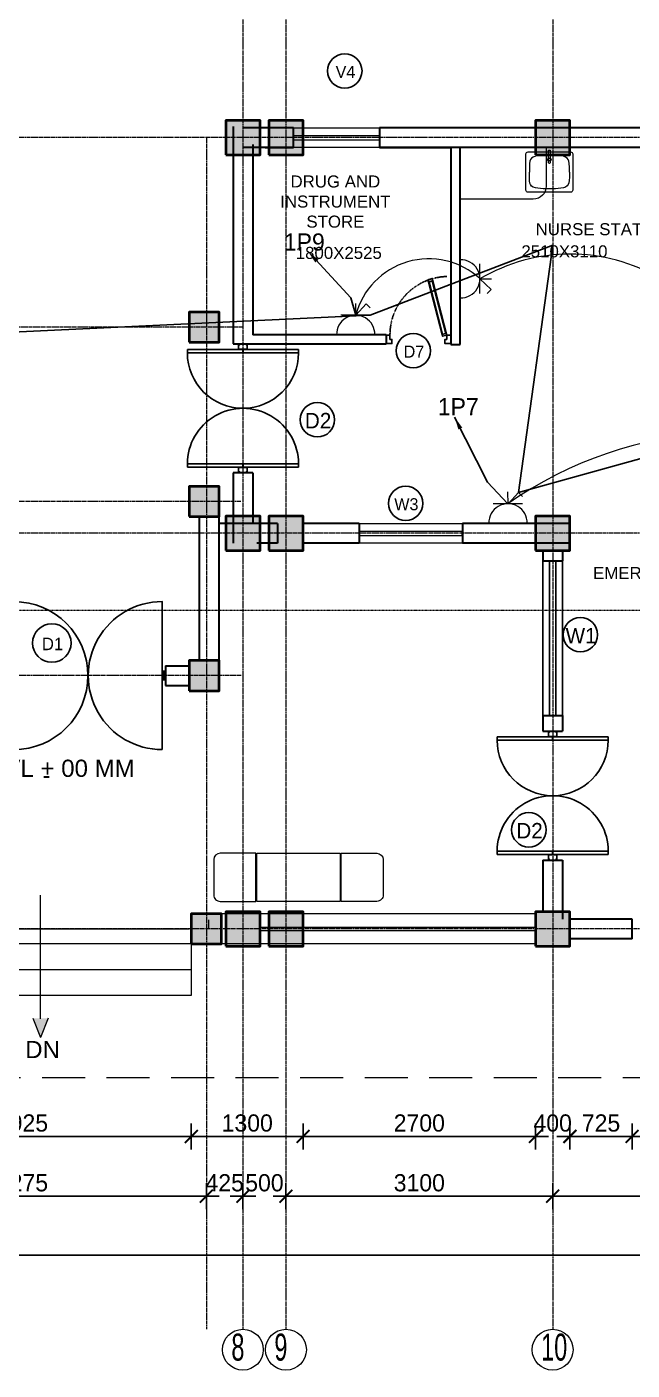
# Model space of a CAD drawing. Header units: inches. Extents: x -3071 to 2534411, y -17796 to 388172.
# Drawn here: x 1632490 to 1639524, y 290866 to 306483 of the extents above; entities that cross this region are included whole.
import ezdxf
from ezdxf.enums import TextEntityAlignment as Align

# ---------------------------------------------------------------- set-up
doc = ezdxf.new("R2010")
doc.units = ezdxf.units.IN
doc.header["$MEASUREMENT"] = 0
for name, pattern in [('ACAD_ISO08W100', [36, 24, -3, 6, -3]), ('DASHDOT2', [12.7, 6.35, -3.175, 0, -3.175]), ('DASHED', [0.75, 0.5, -0.25]), ('TRAZOS1', [0.15, 0.1, -0.05])]:
    doc.linetypes.add(name, pattern=pattern)
for name, color, linetype, lineweight in [('001-Archi- door window elevation', 92, 'Continuous', 25), ('001-Archi- Fixed Furniture', 38, 'Continuous', 0), ('001-Archi-Opening Tags', 14, 'Continuous', 25), ('001-Archi-Sanitary', 130, 'Continuous', 5), ('002-Archi- Opening', 90, 'Continuous', 25), ('A .4 col', 5, 'Continuous', 40), ('A 0.09 Furniture', 30, 'Continuous', 5), ('A 0.13 dw', 3, 'Continuous', 13), ('A 0.13 sanitary', 8, 'Continuous', 13), ('A 0.13parapet partition', 230, 'Continuous', 13), ('A 0.18 steps', 6, 'Continuous', 18), ('A 0.9 RAILING', 100, 'Continuous', 9), ('cen', 50, 'ACAD_ISO08W100', 5), ('DIM', 161, 'Continuous', 15), ('dotted line', 1, 'DASHED', 9), ('Grid Tag', 6, 'Continuous', 20), ('p1 walls stone outline', 4, 'Continuous', 30), ('Power Sockets City supply', 141, 'Continuous', 13), ('section', 6, 'DASHDOT2', 20), ('text', 7, 'Continuous', 25)]:
    doc.layers.add(name, color=color, linetype=linetype, lineweight=lineweight)
doc.layers.add('Wires', color=1, linetype='Continuous')
doc.styles.add('AERIAL', font='arial.ttf', dxfattribs={"height": 10})
doc.styles.add('Archi 100', font='GOTHIC.TTF', dxfattribs={"height": 200})
doc.styles.add('CG', font='GOTHIC.TTF', dxfattribs={"height": 40})
doc.styles.get("Standard").update_dxf_attribs({"font": 'GOTHIC.TTF'})
doc.dimstyles.new('Archi 100', dxfattribs={"dimtxt": 200, "dimasz": 150, "dimexe": 150, "dimexo": 300, "dimgap": 50, "dimtad": 1, "dimdec": 0, "dimrnd": 5, "dimzin": 0, "dimdsep": 46, "dimtxsty": 'Archi 100', "dimblk": 'ARCHTICK', "dimcen": 0.09, "dimdle": 150, "dimclrd": 256, "dimclre": 256, "dimclrt": 256, "dimadec": 0, "dimazin": 0, "dimtfac": 1, "dimtdec": 0, "dimtix": 1, "dimtofl": 0, "dimtmove": 0, "dimatfit": 3, "dimfxl": 150, "dimfxlon": 1, "dimtolj": 1, "dimtzin": 0, "dimlwd": -1, "dimlwe": -1, "dimarcsym": 0})

# ---------------------------------------------------------------- blocks, each defined once
blk = doc.blocks.new('*U657')
at = {"ltscale": 100}
for points in [[(5, 50), (5, -50), (40, -50), (40, 50)], [(1760, 50), (1760, -50), (1795, -50), (1795, 50)]]:
    blk.add_hatch(color=256, dxfattribs=at).paths.add_polyline_path(points)
for points in [[(43, 855.5), (43, -855.5, 1)], [(1757, 855.5), (1757, -855.5, -1)]]:
    blk.add_lwpolyline(points, format="xyb", close=True, dxfattribs=at)
for points in [[(5, 50), (5, -50), (40, -50), (40, 50)], [(1760, 50), (1760, -50), (1795, -50), (1795, 50)]]:
    blk.add_lwpolyline(points, close=True)
blk = doc.blocks.new('W4A')
at = {"layer": 'A 0.13 dw'}
for points in [[(165329, 201033), (165329, 200803), (164129, 200803), (164129, 201033)], [(164129, 200891), (165329, 200891), (165329, 200941), (164129, 200941)]]:
    blk.add_lwpolyline(points, close=True, dxfattribs=at)
blk = doc.blocks.new('OT DOOR')
for points in [[(-2, 1433), (-644, 1433, 0.014338), (-646, 1396), (-2, 1396)], [(-1, 1433, 0.146678), (1, 1433), (1, 1396), (-1, 1396)], [(3, 1435, 0.146678), (2, 1436), (40, 1436), (40, 1435)], [(644, 1433), (2, 1433), (2, 1396), (646, 1396, 0.014338)], [(-2, 67), (-644, 67, -0.014338), (-646, 104), (-2, 104)], [(-1, 67, -0.146678), (1, 67), (1, 104), (-1, 104)], [(644, 67), (2, 67), (2, 104), (646, 104, -0.014338)], [(3, 65, -0.146678), (2, 64), (40, 64), (40, 65)]]:
    blk.add_lwpolyline(points, format="xyb", close=True)
for points in [[(40, 1500), (40, 1488), (50, 1488), (50, 1437), (-10, 1437), (-10, 1437), (-50, 1437), (-50, 1488), (-40, 1488), (-40, 1500), (40, 1500)], [(40, 0), (40, 12), (50, 12), (50, 63), (-50, 63), (-50, 63), (-50, 63), (-50, 12), (-40, 12), (-40, 0), (40, 0)]]:
    blk.add_lwpolyline(points)
for centre, radius in [((1, 1435), 2.22), ((1, 1435), 0.933), ((1, 65), 2.22), ((1, 65), 0.933)]:
    blk.add_circle(centre, radius)
for centre, start, end in [((0, 1396), 180, 0), ((0, 104), 0, 180)]:
    blk.add_arc(centre, 646, start, end)
blk = doc.blocks.new('window tag')
blk.add_circle((0, 0), 200)
at = {"style": 'Archi 100', "flags": 1}
for tag, p in [('WIDTH', (15, 174.5)), ('HEIGHT', (-4.5, -348.5))]:
    blk.add_attdef(tag, p, '', height=200, dxfattribs=at)
at = {"style": 'Archi 100'}
blk.add_attdef('SYMBOL', text='', height=200, dxfattribs=at).set_placement((8, -10.5), align=Align.MIDDLE_CENTER)
blk = doc.blocks.new('tap bib long body plan')
at = {"linetype": 'Continuous'}
blk.add_lwpolyline([(90, -10), (0, -10), (0, 10), (90, 10)], dxfattribs=at)
blk.add_lwpolyline([(126, 8), (147, 8, -1), (147, -8), (126, -8)], format="xyb", dxfattribs=at)
for radius in [20, 15]:
    blk.add_circle((108, 0), radius, dxfattribs=at)
blk = doc.blocks.new('*U75')
at = {"linetype": 'ByBlock'}
blk.add_line((272, 417), (272, 218), dxfattribs=at)
at = {"linetype": 'Continuous', "ltscale": 20}
blk.add_lwpolyline([(-247, 490), (247, 490, -0.414214), (272, 465), (272, 45, -0.414214), (247, 20), (-247, 20, -0.414214), (-272, 45), (-272, 465, -0.414214)], format="xyb", close=True, dxfattribs=at)
for points in [[(-233, 255), (-233, 347), (-233, 450), (0, 450), (232, 450), (232, 350), (232, 255)], [(-233, 255), (-233, 163), (-233, 60), (0, 60), (232, 60), (232, 160), (232, 255)]]:
    blk.add_open_spline(points, degree=3, knots=[342.783985, 342.783985, 342.783985, 342.783985, 446.898133, 685.56797, 924.237807, 1028.351955, 1028.351955, 1028.351955, 1028.351955], dxfattribs=at)
at = {"rotation": 90}
blk.add_blockref('tap bib long body plan', (0, 0), dxfattribs=at)
blk = doc.blocks.new('dw tag')
blk.add_circle((0, 0), 224)
at = {"style": 'Archi 100', "flags": 1}
for tag, p in [('WIDTH', (15, 174.5)), ('HEIGHT', (-4.5, -348.5))]:
    blk.add_attdef(tag, p, '', height=200, dxfattribs=at)
at = {"style": 'Archi 100'}
blk.add_attdef('SYMBOL', text='', height=200, dxfattribs=at).set_placement((8, -10.5), align=Align.MIDDLE_CENTER)
blk = doc.blocks.new('ffwef')
at = {"layer": 'A 0.13 dw'}
for points in [[(1184596, 368096), (1184596, 367866), (1183596, 367866), (1183596, 368096)], [(1183596, 367953), (1184596, 367953), (1184596, 368003), (1183596, 368003)]]:
    blk.add_lwpolyline(points, close=True, dxfattribs=at)
blk = doc.blocks.new('ed 17')
for p, q in [((95, -116), (44, -130)), ((44, -130), (208, -761)), ((50, -152), (101, -138)), ((94, -140), (58, -150)), ((58, -150), (215, -759)), ((94, -140), (251, -750)), ((101, -138), (95, -116)), ((259, -748), (101, -138)), ((101, -138), (259, -748)), ((215, -759), (208, -761)), ((208, -761), (215, -788)), ((251, -750), (215, -759)), ((266, -774), (215, -788)), ((251, -750), (259, -748)), ((259, -748), (266, -774))]:
    blk.add_line(p, q)
for points in [[(44, -80), (67, -80), (67, -30), (0, -30), (0, -130), (44, -130), (208, -761), (215, -788), (266, -774), (259, -748), (101, -138), (101, -138), (95, -116), (44, -130)], [(58, -150), (215, -759), (251, -750), (94, -140)]]:
    blk.add_lwpolyline(points, close=True)
at = {"elevation": 0}
blk.add_lwpolyline([(750, -30), (750, -130), (706, -130), (706, -80), (683, -80), (683, -30)], close=True, dxfattribs=at)
at = {"linetype": 'TRAZOS1'}
blk.add_arc((28, -133), 678, 271.3504, 0.2643, dxfattribs=at)
blk = doc.blocks.new('grid')
at = {"layer": 'Grid Tag', "linetype": 'Continuous', "ltscale": 30}
blk.add_circle((51, 48), 264, dxfattribs=at)
blk.add_attdef('GRID', (-143, -93), '', height=200)
blk = doc.blocks.new('_ArchTick')
at = {"color": 0, "linetype": 'ByBlock', "const_width": 0.15}
blk.add_lwpolyline([(-0.5, -0.5), (0.5, 0.5)], dxfattribs=at)
blk = doc.blocks.new('*D1370')
at = {"transparency": 16777216}
for p, q in [((1639524, 293733), (1639524, 293433)), ((1641324, 293733), (1641324, 293433)), ((1641474, 293583), (1639374, 293583))]:
    blk.add_line(p, q, dxfattribs=at)
at = {"layer": 'Defpoints', "color": 0, "transparency": 16777216}
for p in [(1639524, 295880), (1641324, 295880), (1639524, 293583)]:
    blk.add_point(p, dxfattribs=at)
at = {"transparency": 16777216, "xscale": 150, "yscale": 150, "zscale": 150, "rotation": 180}
blk.add_blockref('_ArchTick', (1639524, 293583), dxfattribs=at)
at = {"transparency": 16777216, "xscale": 150, "yscale": 150, "zscale": 150}
blk.add_blockref('_ArchTick', (1641324, 293583), dxfattribs=at)
at = {"transparency": 16777216, "insert": (1640424, 293738), "char_height": 200, "attachment_point": 5, "style": 'Archi 100'}
blk.add_mtext('\\A1;1800', dxfattribs=at)
blk = doc.blocks.new('*D1371')
at = {"transparency": 16777216}
for p, q in [((1638801, 293733), (1638801, 293433)), ((1639524, 293733), (1639524, 293433)), ((1639674, 293583), (1638651, 293583))]:
    blk.add_line(p, q, dxfattribs=at)
at = {"layer": 'Defpoints', "color": 0, "transparency": 16777216}
for p in [(1638801, 295795), (1639524, 295880), (1638801, 293583)]:
    blk.add_point(p, dxfattribs=at)
at = {"transparency": 16777216, "xscale": 150, "yscale": 150, "zscale": 150, "rotation": 180}
blk.add_blockref('_ArchTick', (1638801, 293583), dxfattribs=at)
at = {"transparency": 16777216, "xscale": 150, "yscale": 150, "zscale": 150}
blk.add_blockref('_ArchTick', (1639524, 293583), dxfattribs=at)
at = {"transparency": 16777216, "insert": (1639163, 293738), "char_height": 200, "attachment_point": 5, "style": 'Archi 100'}
blk.add_mtext('\\A1;725', dxfattribs=at)
blk = doc.blocks.new('*D1372')
at = {"transparency": 16777216}
for p, q in [((1638401, 293733), (1638401, 293433)), ((1638801, 293733), (1638801, 293433)), ((1638401, 293583), (1638251, 293583)), ((1638801, 293583), (1638951, 293583))]:
    blk.add_line(p, q, dxfattribs=at)
at = {"layer": 'Defpoints', "color": 0, "transparency": 16777216}
for p in [(1638401, 295795), (1638801, 295795), (1638401, 293583)]:
    blk.add_point(p, dxfattribs=at)
at = {"transparency": 16777216, "xscale": 150, "yscale": 150, "zscale": 150}
blk.add_blockref('_ArchTick', (1638401, 293583), dxfattribs=at)
at = {"transparency": 16777216, "xscale": 150, "yscale": 150, "zscale": 150, "rotation": 180}
blk.add_blockref('_ArchTick', (1638801, 293583), dxfattribs=at)
at = {"transparency": 16777216, "insert": (1638601, 293738), "char_height": 200, "attachment_point": 5, "style": 'Archi 100'}
blk.add_mtext('\\A1;400', dxfattribs=at)
blk = doc.blocks.new('*D1373')
at = {"transparency": 16777216}
for p, q in [((1635701, 293733), (1635701, 293433)), ((1638401, 293733), (1638401, 293433)), ((1638551, 293583), (1635551, 293583))]:
    blk.add_line(p, q, dxfattribs=at)
at = {"layer": 'Defpoints', "color": 0, "transparency": 16777216}
for p in [(1635701, 295795), (1638401, 295795), (1635701, 293583)]:
    blk.add_point(p, dxfattribs=at)
at = {"transparency": 16777216, "xscale": 150, "yscale": 150, "zscale": 150, "rotation": 180}
blk.add_blockref('_ArchTick', (1635701, 293583), dxfattribs=at)
at = {"transparency": 16777216, "xscale": 150, "yscale": 150, "zscale": 150}
blk.add_blockref('_ArchTick', (1638401, 293583), dxfattribs=at)
at = {"transparency": 16777216, "insert": (1637051, 293738), "char_height": 200, "attachment_point": 5, "style": 'Archi 100'}
blk.add_mtext('\\A1;2700', dxfattribs=at)
blk = doc.blocks.new('*D1374')
at = {"transparency": 16777216}
for p, q in [((1634401, 293733), (1634401, 293433)), ((1635701, 293733), (1635701, 293433)), ((1635851, 293583), (1634251, 293583))]:
    blk.add_line(p, q, dxfattribs=at)
at = {"layer": 'Defpoints', "color": 0, "transparency": 16777216}
for p in [(1634401, 295820), (1635701, 295795), (1634401, 293583)]:
    blk.add_point(p, dxfattribs=at)
at = {"transparency": 16777216, "xscale": 150, "yscale": 150, "zscale": 150, "rotation": 180}
blk.add_blockref('_ArchTick', (1634401, 293583), dxfattribs=at)
at = {"transparency": 16777216, "xscale": 150, "yscale": 150, "zscale": 150}
blk.add_blockref('_ArchTick', (1635701, 293583), dxfattribs=at)
at = {"transparency": 16777216, "insert": (1635051, 293738), "char_height": 200, "attachment_point": 5, "style": 'Archi 100'}
blk.add_mtext('\\A1;1300', dxfattribs=at)
blk = doc.blocks.new('*D1375')
at = {"transparency": 16777216}
for p, q in [((1630476, 293733), (1630476, 293433)), ((1634401, 293733), (1634401, 293433)), ((1634551, 293583), (1630326, 293583))]:
    blk.add_line(p, q, dxfattribs=at)
at = {"layer": 'Defpoints', "color": 0, "transparency": 16777216}
for p in [(1630476, 295820), (1634401, 295820), (1630476, 293583)]:
    blk.add_point(p, dxfattribs=at)
at = {"transparency": 16777216, "xscale": 150, "yscale": 150, "zscale": 150, "rotation": 180}
blk.add_blockref('_ArchTick', (1630476, 293583), dxfattribs=at)
at = {"transparency": 16777216, "xscale": 150, "yscale": 150, "zscale": 150}
blk.add_blockref('_ArchTick', (1634401, 293583), dxfattribs=at)
at = {"transparency": 16777216, "insert": (1632439, 293738), "char_height": 200, "attachment_point": 5, "style": 'Archi 100'}
blk.add_mtext('\\A1;3925', dxfattribs=at)
blk = doc.blocks.new('*D1389')
at = {"transparency": 16777216}
for p, q in [((1638601, 293038), (1638601, 292738)), ((1642201, 293038), (1642201, 292738)), ((1642351, 292888), (1638451, 292888))]:
    blk.add_line(p, q, dxfattribs=at)
at = {"layer": 'Defpoints', "color": 0, "transparency": 16777216}
for p in [(1638601, 296015), (1642201, 295995), (1638601, 292888)]:
    blk.add_point(p, dxfattribs=at)
at = {"transparency": 16777216, "xscale": 150, "yscale": 150, "zscale": 150, "rotation": 180}
blk.add_blockref('_ArchTick', (1638601, 292888), dxfattribs=at)
at = {"transparency": 16777216, "xscale": 150, "yscale": 150, "zscale": 150}
blk.add_blockref('_ArchTick', (1642201, 292888), dxfattribs=at)
at = {"transparency": 16777216, "insert": (1640401, 293043), "char_height": 200, "attachment_point": 5, "style": 'Archi 100'}
blk.add_mtext('\\A1;3600', dxfattribs=at)
blk = doc.blocks.new('*D1390')
at = {"transparency": 16777216}
for p, q in [((1635501, 293038), (1635501, 292738)), ((1638601, 293038), (1638601, 292738)), ((1638751, 292888), (1635351, 292888))]:
    blk.add_line(p, q, dxfattribs=at)
at = {"layer": 'Defpoints', "color": 0, "transparency": 16777216}
for p in [(1635501, 295975), (1638601, 296015), (1635501, 292888)]:
    blk.add_point(p, dxfattribs=at)
at = {"transparency": 16777216, "xscale": 150, "yscale": 150, "zscale": 150, "rotation": 180}
blk.add_blockref('_ArchTick', (1635501, 292888), dxfattribs=at)
at = {"transparency": 16777216, "xscale": 150, "yscale": 150, "zscale": 150}
blk.add_blockref('_ArchTick', (1638601, 292888), dxfattribs=at)
at = {"transparency": 16777216, "insert": (1637051, 293043), "char_height": 200, "attachment_point": 5, "style": 'Archi 100'}
blk.add_mtext('\\A1;3100', dxfattribs=at)
blk = doc.blocks.new('*D1391')
at = {"transparency": 16777216}
for p, q in [((1635001, 293038), (1635001, 292738)), ((1635501, 293038), (1635501, 292738)), ((1635001, 292888), (1634851, 292888)), ((1635501, 292888), (1635651, 292888))]:
    blk.add_line(p, q, dxfattribs=at)
at = {"layer": 'Defpoints', "color": 0, "transparency": 16777216}
for p in [(1635001, 295995), (1635501, 295975), (1635001, 292888)]:
    blk.add_point(p, dxfattribs=at)
at = {"transparency": 16777216, "xscale": 150, "yscale": 150, "zscale": 150}
blk.add_blockref('_ArchTick', (1635001, 292888), dxfattribs=at)
at = {"transparency": 16777216, "xscale": 150, "yscale": 150, "zscale": 150, "rotation": 180}
blk.add_blockref('_ArchTick', (1635501, 292888), dxfattribs=at)
at = {"transparency": 16777216, "insert": (1635251, 293043), "char_height": 200, "attachment_point": 5, "style": 'Archi 100'}
blk.add_mtext('\\A1;500', dxfattribs=at)
blk = doc.blocks.new('*D1392')
at = {"transparency": 16777216}
for p, q in [((1634576, 293038), (1634576, 292738)), ((1635001, 293038), (1635001, 292738)), ((1634576, 292888), (1634426, 292888)), ((1635001, 292888), (1635151, 292888))]:
    blk.add_line(p, q, dxfattribs=at)
at = {"layer": 'Defpoints', "color": 0, "transparency": 16777216}
for p in [(1634576, 295995), (1635001, 295995), (1634576, 292888)]:
    blk.add_point(p, dxfattribs=at)
at = {"transparency": 16777216, "xscale": 150, "yscale": 150, "zscale": 150}
blk.add_blockref('_ArchTick', (1634576, 292888), dxfattribs=at)
at = {"transparency": 16777216, "xscale": 150, "yscale": 150, "zscale": 150, "rotation": 180}
blk.add_blockref('_ArchTick', (1635001, 292888), dxfattribs=at)
at = {"transparency": 16777216, "insert": (1634789, 293043), "char_height": 200, "attachment_point": 5, "style": 'Archi 100'}
blk.add_mtext('\\A1;425', dxfattribs=at)
blk = doc.blocks.new('*D1393')
at = {"transparency": 16777216}
for p, q in [((1630301, 293038), (1630301, 292738)), ((1634576, 293038), (1634576, 292738)), ((1634726, 292888), (1630151, 292888))]:
    blk.add_line(p, q, dxfattribs=at)
at = {"layer": 'Defpoints', "color": 0, "transparency": 16777216}
for p in [(1630301, 295995), (1634576, 295995), (1630301, 292888)]:
    blk.add_point(p, dxfattribs=at)
at = {"transparency": 16777216, "xscale": 150, "yscale": 150, "zscale": 150, "rotation": 180}
blk.add_blockref('_ArchTick', (1630301, 292888), dxfattribs=at)
at = {"transparency": 16777216, "xscale": 150, "yscale": 150, "zscale": 150}
blk.add_blockref('_ArchTick', (1634576, 292888), dxfattribs=at)
at = {"transparency": 16777216, "insert": (1632439, 293043), "char_height": 200, "attachment_point": 5, "style": 'Archi 100'}
blk.add_mtext('\\A1;4275', dxfattribs=at)
blk = doc.blocks.new('*D1285')
at = {"transparency": 16777216}
for p, q in [((1610536, 292351), (1610536, 292051)), ((1649601, 292351), (1649601, 292051)), ((1610386, 292201), (1649751, 292201))]:
    blk.add_line(p, q, dxfattribs=at)
at = {"layer": 'Defpoints', "color": 0, "transparency": 16777216}
for p in [(1610536, 298740), (1649601, 295795), (1649601, 292201)]:
    blk.add_point(p, dxfattribs=at)
at = {"transparency": 16777216, "xscale": 150, "yscale": 150, "zscale": 150, "rotation": 180}
blk.add_blockref('_ArchTick', (1610536, 292201), dxfattribs=at)
at = {"transparency": 16777216, "xscale": 150, "yscale": 150, "zscale": 150}
blk.add_blockref('_ArchTick', (1649601, 292201), dxfattribs=at)
at = {"transparency": 16777216, "insert": (1630069, 292356), "char_height": 200, "attachment_point": 5, "style": 'Archi 100'}
blk.add_mtext('\\A1;39065', dxfattribs=at)
blk = doc.blocks.new('15A N soc')
at = {"layer": 'Power Sockets City supply', "color": 244, "lineweight": 13, "true_color": 0x991b1e}
for p, q in [((52222.5612, 99516.2064), (52222.5611, 99516.2603)), ((52222.5612, 99516.2064), (52222.6099, 99516.2585)), ((52222.6099, 99516.2585), (52222.6282, 99516.2401)), ((52222.6282, 99516.2064), (52222.4926, 99516.2064)), ((52222.4338, 99516.1156), (52222.6863, 99516.1156))]:
    blk.add_line(p, q, dxfattribs=at)
blk.add_arc((52222.5612, 99516.1182), 0.0881, 358.32, 181.68, dxfattribs=at)

msp = doc.modelspace()

# ---------------------------------------------------------------- hatches: boundary and pattern name
at = {"layer": 'A .4 col', "linetype": 'Continuous'}
h = msp.add_hatch(color=256, dxfattribs=at)
h.dxf.hatch_style = 1
h.paths.add_polyline_path([(1634801.17, 304995.24), (1635201.17, 304995.24), (1635201.17, 305395.24), (1634801.17, 305395.24)])
h = msp.add_hatch(color=256, dxfattribs=at)
h.dxf.hatch_style = 1
h.paths.add_polyline_path([(1635301.17, 304995.24), (1635701.17, 304995.24), (1635701.17, 305395.24), (1635301.17, 305395.24)])
h = msp.add_hatch(color=256, dxfattribs=at)
h.dxf.hatch_style = 1
h.paths.add_polyline_path([(1638401.17, 304995.24), (1638801.17, 304995.24), (1638801.17, 305395.24), (1638401.17, 305395.24)])
h = msp.add_hatch(color=256, dxfattribs=at)
h.dxf.hatch_style = 1
h.paths.add_polyline_path([(1634376.32, 302815.24), (1634726.32, 302815.24), (1634726.32, 303165.24), (1634376.32, 303165.24)])
h = msp.add_hatch(color=256, dxfattribs=at)
h.dxf.hatch_style = 1
h.paths.add_polyline_path([(1634376.32, 300790.24), (1634726.32, 300790.24), (1634726.32, 301140.24), (1634376.32, 301140.24)])
h = msp.add_hatch(color=256, dxfattribs=at)
h.dxf.hatch_style = 1
h.paths.add_polyline_path([(1634801.17, 300395.25), (1635201.17, 300395.25), (1635201.17, 300795.25), (1634801.17, 300795.25)])
h = msp.add_hatch(color=256, dxfattribs=at)
h.dxf.hatch_style = 1
h.paths.add_polyline_path([(1635301.17, 300395.25), (1635701.17, 300395.25), (1635701.17, 300795.25), (1635301.17, 300795.25)])
h = msp.add_hatch(color=256, dxfattribs=at)
h.dxf.hatch_style = 1
h.paths.add_polyline_path([(1638401.17, 300395.25), (1638801.17, 300395.25), (1638801.17, 300795.25), (1638401.17, 300795.25)])
h = msp.add_hatch(color=256, dxfattribs=at)
h.dxf.hatch_style = 1
h.paths.add_polyline_path([(1634376.32, 298765.25), (1634726.32, 298765.25), (1634726.32, 299115.25), (1634376.32, 299115.25)])
h = msp.add_hatch(color=256, dxfattribs=at)
h.dxf.hatch_style = 1
h.paths.add_polyline_path([(1634401.17, 295820.25), (1634751.17, 295820.25), (1634751.17, 296170.25), (1634401.17, 296170.25)])
h = msp.add_hatch(color=256, dxfattribs=at)
h.dxf.hatch_style = 1
h.paths.add_polyline_path([(1634801.17, 295795.25), (1635201.17, 295795.25), (1635201.17, 296195.25), (1634801.17, 296195.25)])
h = msp.add_hatch(color=256, dxfattribs=at)
h.dxf.hatch_style = 1
h.paths.add_polyline_path([(1635301.17, 295795.25), (1635701.17, 295795.25), (1635701.17, 296195.25), (1635301.17, 296195.25)])
h = msp.add_hatch(color=256, dxfattribs=at)
h.dxf.hatch_style = 1
h.paths.add_polyline_path([(1638401.17, 295795.25), (1638801.17, 295795.25), (1638801.17, 296195.25), (1638401.17, 296195.25)])
at = {"layer": 'DIM', "ltscale": 20}
msp.add_hatch(color=256, dxfattribs=at).paths.add_polyline_path([(1632738.01, 294957.78), (1632648.86, 294957.78), (1632559.71, 294957.78), (1632648.86, 294734.97)])

# ---------------------------------------------------------------- linework, layer by layer
at = {"layer": '001-Archi- Fixed Furniture', "elevation": 0}
msp.add_lwpolyline([(1638526.17, 305080.24), (1638526.17, 304630.24, -0.41421356), (1638376.17, 304480.24), (1637526.17, 304480.24), (1637526.17, 305080.24), (1638526.17, 305080.24)], format="xyb", dxfattribs=at)
at = {"layer": '002-Archi- Opening'}
msp.add_lwpolyline([(1638716.17, 300275.9), (1638486.17, 300275.9), (1638486.17, 298475.9), (1638716.17, 298475.9)], close=True, dxfattribs=at)
msp.add_lwpolyline([(1638638.67, 298475.9), (1638638.67, 300275.9), (1638563.67, 300275.9), (1638563.67, 298475.9), (1638638.67, 298475.9)], dxfattribs=at)
at = {"layer": 'A .4 col', "linetype": 'Continuous'}
for points in [[(1634801.17, 304995.24), (1635201.17, 304995.24), (1635201.17, 305395.24), (1634801.17, 305395.24)], [(1635301.17, 304995.24), (1635701.17, 304995.24), (1635701.17, 305395.24), (1635301.17, 305395.24)], [(1638401.17, 304995.24), (1638801.17, 304995.24), (1638801.17, 305395.24), (1638401.17, 305395.24)], [(1634376.32, 302815.24), (1634726.32, 302815.24), (1634726.32, 303165.24), (1634376.32, 303165.24)], [(1634376.32, 300790.24), (1634726.32, 300790.24), (1634726.32, 301140.24), (1634376.32, 301140.24)], [(1634801.17, 300395.25), (1635201.17, 300395.25), (1635201.17, 300795.25), (1634801.17, 300795.25)], [(1635301.17, 300395.25), (1635701.17, 300395.25), (1635701.17, 300795.25), (1635301.17, 300795.25)], [(1638401.17, 300395.25), (1638801.17, 300395.25), (1638801.17, 300795.25), (1638401.17, 300795.25)], [(1634376.32, 298765.25), (1634726.32, 298765.25), (1634726.32, 299115.25), (1634376.32, 299115.25)], [(1634401.17, 295820.25), (1634751.17, 295820.25), (1634751.17, 296170.25), (1634401.17, 296170.25)], [(1634801.17, 295795.25), (1635201.17, 295795.25), (1635201.17, 296195.25), (1634801.17, 296195.25)], [(1635301.17, 295795.25), (1635701.17, 295795.25), (1635701.17, 296195.25), (1635301.17, 296195.25)], [(1638401.17, 295795.25), (1638801.17, 295795.25), (1638801.17, 296195.25), (1638401.17, 296195.25)]]:
    msp.add_lwpolyline(points, close=True, dxfattribs=at)
at = {"layer": 'A 0.09 Furniture', "linetype": 'Continuous'}
for points in [[(1635151.49, 296875.82), (1634736.9, 296875.82, 0.41396772), (1634661.9, 296800.88), (1634661.56, 296390.88, 0.41445945), (1634736.56, 296315.82), (1635151.49, 296315.82)], [(1636141.49, 296875.82), (1636556.09, 296875.82, -0.41396772), (1636631.09, 296800.88), (1636631.43, 296390.88, -0.41445945), (1636556.43, 296315.82), (1636141.49, 296315.82)]]:
    msp.add_lwpolyline(points, format="xyb", close=True, dxfattribs=at)
msp.add_lwpolyline([(1636131.49, 296315.82), (1635161.49, 296315.82), (1635161.49, 296875.82), (1636131.49, 296875.82)], close=True, dxfattribs=at)
at = {"layer": 'A 0.13 sanitary'}
msp.add_line((1638716.17, 298510.24), (1638716.17, 298475.9), dxfattribs=at)
at = {"layer": 'A 0.13parapet partition'}
for p, q in [((1634601.17, 296100), (1634601.17, 295995.25)), ((1634751.17, 296170.25), (1634751.17, 295820.25)), ((1638401.17, 296170.24), (1634751.17, 296170.24)), ((1638401.17, 295820.24), (1634751.17, 295820.24))]:
    msp.add_line(p, q, dxfattribs=at)
at = {"layer": 'A 0.18 steps', "linetype": 'Continuous'}
msp.add_line((1630196.17, 295995.25), (1634376.17, 295995.25), dxfattribs=at)
at = {"layer": 'A 0.18 steps'}
for p, q in [((1634401.17, 295820.25), (1630451.32, 295820.25)), ((1634401.17, 295820.25), (1634401.17, 295220.25)), ((1634401.17, 295520.25), (1630451.32, 295520.25)), ((1634401.17, 295220.25), (1630451.32, 295220.25))]:
    msp.add_line(p, q, dxfattribs=at)
at = {"layer": 'A 0.9 RAILING', "ltscale": 20}
for p, q in [((1635201.17, 296015.24), (1638401.17, 296015.25)), ((1635201.17, 295975.24), (1638401.17, 295975.25))]:
    msp.add_line(p, q, dxfattribs=at)
at = {"layer": 'cen', "ltscale": 2}
for p, q in [((1635001.17, 316425.62), (1635001.17, 291340.6)), ((1635501.17, 316425.62), (1635501.17, 291340.6)), ((1638601.17, 316425.62), (1638601.17, 291340.6)), ((1653916.17, 305195.24), (1606236.17, 305195.24)), ((1634576.17, 305195.24), (1634576.17, 291340.6)), ((1635004.09, 302990.24), (1609786.53, 302990.24)), ((1634976.32, 300965.25), (1609786.53, 300965.25)), ((1653916.17, 300595.25), (1606236.17, 300595.25)), ((1634981.32, 298940.25), (1609786.53, 298940.25)), ((1653916.17, 295995.25), (1606236.17, 295995.25))]:
    msp.add_line(p, q, dxfattribs=at)
at = {"layer": 'Defpoints', "color": 2}
for p, q in [((1635201.17, 296195.25), (1635201.17, 295795.25)), ((1635301.17, 296195.25), (1635301.17, 295795.25)), ((1635701.17, 296195.25), (1635701.17, 295795.25))]:
    msp.add_line(p, q, dxfattribs=at)
at = {"layer": 'Defpoints'}
msp.add_lwpolyline([(1629957.24, 310190.59), (1636340.05, 309732.66), (1638343.52, 309820.92), (1638880.79, 311373.84), (1639164.05, 309864.34), (1641722.32, 309732.66), (1643813.67, 308397.6), (1645801.17, 307895.24), (1647560.56, 307610.24), (1648353.77, 300939.19), (1646207.79, 301703.02), (1644234.94, 300716.77), (1643929.64, 304850.68), (1640757.59, 301778.01), (1638204.87, 301070.87), (1638601.17, 303943.04), (1636481.01, 303130.32), (1624661.33, 302570.23)], dxfattribs=at)
at = {"layer": 'DIM', "ltscale": 20}
for p, q in [((1632648.86, 294950.97), (1632648.86, 296388.62)), ((1632559.71, 294957.78), (1632648.86, 294734.97)), ((1632738.01, 294957.78), (1632648.86, 294734.97))]:
    msp.add_line(p, q, dxfattribs=at)
at = {"layer": 'dotted line', "ltscale": 1000}
msp.add_line((1650416.17, 294265.2), (1628626.17, 294265.2), dxfattribs=at)
at = {"layer": 'p1 walls stone outline'}
for p, q in [((1634886.17, 305322.7), (1634886.17, 302797.86)), ((1635587.8, 305310.24), (1635001.17, 305310.24)), ((1635587.8, 305310.24), (1635261.17, 305310.24, 0)), ((1635587.8, 305075.31), (1635587.8, 305310.24)), ((1637638.67, 305310.24), (1636587.68, 305310.24)), ((1640818.34, 305310.24), (1636587.68, 305310.24, 0)), ((1636587.68, 305310.24), (1636587.68, 305075.31)), ((1640818.34, 305310.24), (1637638.67, 305310.24)), ((1635587.8, 305080.24), (1635001.17, 305080.24)), ((1635116.17, 305113.44), (1635116.17, 302901.37, 0)), ((1635261.17, 305080.24, 0), (1635587.8, 305080.24, 0)), ((1637638.67, 305080.24), (1636587.68, 305080.24)), ((1636587.68, 305080.24, 0), (1637416.17, 305080.24, 0)), ((1637416.17, 305080.24, 0), (1637416.17, 302791.37, 0)), ((1637526.17, 302791.37, 0), (1637526.17, 305080.24, 0)), ((1640818.34, 305080.24), (1637638.67, 305080.24)), ((1636666.17, 302901.37, 0), (1635116.17, 302901.37, 0)), ((1636666.17, 302901.37, 0), (1636666.17, 302797.86, 0)), ((1634886.17, 302797.86), (1636666.17, 302797.86, 0)), ((1637416.17, 302791.37, 0), (1637526.17, 302791.37, 0)), ((1634886.17, 301297.86), (1634886.17, 300480.24)), ((1635116.17, 301297.86), (1634886.17, 301297.86)), ((1635116.17, 301297.86), (1635116.17, 300710.24)), ((1634496.32, 299115.25), (1634496.32, 300790.24)), ((1634726.32, 299115.25), (1634726.32, 300790.24)), ((1635401.17, 300710.24), (1634721.17, 300710.24)), ((1635401.17, 300710.24), (1635401.17, 300480.24)), ((1635701.17, 300710.25), (1635701.17, 300480.25)), ((1636351.17, 300710.24), (1635701.17, 300710.24)), ((1636351.17, 300710.24), (1636351.17, 300480.24)), ((1638801.17, 300710.24), (1637551.17, 300710.24)), ((1637551.17, 300710.24), (1637551.17, 300480.24)), ((1635401.17, 300480.25), (1635163.67, 300480.25)), ((1636351.17, 300480.25), (1635701.17, 300480.25)), ((1638801.17, 300480.25), (1637551.17, 300480.25)), ((1638486.17, 300395.25), (1638486.17, 300275.9)), ((1638716.17, 300395.25), (1638716.17, 300275.9)), ((1638486.17, 300275.9), (1638716.17, 300275.9)), ((1634101.3, 299055.27), (1634376.32, 299055.27)), ((1634101.3, 299055.27), (1634101.3, 298825.27)), ((1634101.3, 298825.27), (1634376.32, 298825.27)), ((1638486.17, 298475.9), (1638716.17, 298475.9)), ((1638486.17, 298475.9), (1638486.17, 298294.68)), ((1638716.17, 298475.9), (1638716.17, 298294.68)), ((1638486.17, 298294.68), (1638716.17, 298294.68)), ((1638486.17, 296794.68), (1638486.17, 296195.25)), ((1638486.17, 296794.68), (1638716.17, 296794.68)), ((1638716.17, 296794.68), (1638716.17, 296110.24)), ((1639524.44, 296110.24), (1638801.17, 296110.24)), ((1639524.44, 295880.24), (1639524.44, 296110.24)), ((1639524.44, 295880.25), (1638801.17, 295880.25))]:
    msp.add_line(p, q, dxfattribs=at)
at = {"layer": 'section'}
msp.add_line((1653854.71, 299695.92), (1605366.89, 299695.92), dxfattribs=at)
at = {"layer": 'Wires', "color": 2, "lineweight": 9}
for centre, radius, start, end in [((1637161.3, 302909.07, 0), 877.65, 47.421846, 165.398304), ((1638804.41, 301781.79, 0), 2058.92, 59.408321, 120.639231), ((1640757.59, 297084.51), 4693.5, 62.03143, 124.786704)]:
    msp.add_arc(centre, radius, start, end, dxfattribs=at)

# ---------------------------------------------------------------- block references
ref = msp.add_blockref('grid', (1634954.94, 291060.21), dxfattribs=dict(xscale=0.8987445155798923, yscale=0.8987445155798923, zscale=0.8987445155798923))
ref.add_attrib('GRID', '8', (1634866.41, 290976.43), dxfattribs={"height": 314.56, "width": 0.65})
ref = msp.add_blockref('grid', (1635454.94, 291060.21), dxfattribs=dict(xscale=0.8987445155798923, yscale=0.8987445155798923, zscale=0.8987445155798923))
ref.add_attrib('GRID', '9', (1635366.41, 290976.43), dxfattribs={"height": 314.56, "width": 0.65})
ref = msp.add_blockref('grid', (1638554.94, 291060.21), dxfattribs=dict(xscale=0.8987445155798923, yscale=0.8987445155798923, zscale=0.8987445155798923))
ref.add_attrib('GRID', '10', (1638466.41, 290976.43), dxfattribs={"height": 314.561, "width": 0.65})
at = {"layer": '001-Archi- door window elevation', "color": 2}
msp.add_blockref('ffwef', (451991.74, -62785.26, 0), dxfattribs=at)
at = {"layer": '001-Archi-Opening Tags'}
ref = msp.add_blockref('window tag', (1636184.93, 305969.97), dxfattribs=at)
ref.add_attrib('SYMBOL', 'V4', dxfattribs={"layer": '0', "height": 140, "style": 'CG'}).set_placement((1636192.93, 305959.47), align=Align.MIDDLE_CENTER)
ref = msp.add_blockref('window tag', (1636980.82, 302717.68), dxfattribs=at)
ref.add_attrib('SYMBOL', 'D7', dxfattribs={"layer": '0', "height": 140, "style": 'CG'}).set_placement((1636988.82, 302707.18), align=Align.MIDDLE_CENTER)
ref = msp.add_blockref('window tag', (1635866.32, 301915.21), dxfattribs=at)
ref.add_attrib('SYMBOL', 'D2', dxfattribs={"layer": '0', "height": 180, "style": 'CG'}).set_placement((1635874.32, 301904.71), align=Align.MIDDLE_CENTER)
ref = msp.add_blockref('window tag', (1636892.55, 300943.34), dxfattribs=at)
ref.add_attrib('SYMBOL', 'W3', dxfattribs={"layer": '0', "height": 140, "style": 'CG'}).set_placement((1636900.55, 300932.84), align=Align.MIDDLE_CENTER)
ref = msp.add_blockref('dw tag', (1632780.4, 299319.13), dxfattribs=at)
ref.add_attrib('SYMBOL', 'D1', dxfattribs={"layer": '0', "height": 145, "style": 'CG'}).set_placement((1632788.4, 299308.63), align=Align.MIDDLE_CENTER)
ref = msp.add_blockref('window tag', (1638923.5, 299415.84), dxfattribs=at)
ref.add_attrib('SYMBOL', 'W1', dxfattribs={"layer": '0', "height": 180, "style": 'CG'}).set_placement((1638931.5, 299405.34), align=Align.MIDDLE_CENTER)
ref = msp.add_blockref('window tag', (1638324.03, 297147.48), dxfattribs=at)
ref.add_attrib('SYMBOL', 'D2', dxfattribs={"layer": '0', "height": 180, "style": 'CG'}).set_placement((1638332.03, 297136.98), align=Align.MIDDLE_CENTER)
at = {"layer": '001-Archi-Sanitary', "rotation": 180.0019849970499}
msp.add_blockref('*U75', (1638562.24, 305049.74, 0), dxfattribs=at)
at = {"layer": '002-Archi- Opening'}
for name, p, rotation in [('ed 17', (1637416.17, 302769.62), 180), ('OT DOOR', (1635001.17, 302797.86), 179.9999855143101), ('OT DOOR', (1638601.17, 298294.68), 179.9999855143101)]:
    msp.add_blockref(name, p, dxfattribs=dict(at, rotation=rotation))
at = {"layer": '002-Archi- Opening', "xscale": 1.00558659217495, "yscale": 1.00558659217495, "zscale": 1.00558659217495, "rotation": 180.0000000000128}
msp.add_blockref('*U657', (1634106.33, 298940.27), dxfattribs=at)
at = {"layer": 'p1 walls stone outline'}
msp.add_blockref('W4A', (1472221.79, 99676.79), dxfattribs=at)
at = {"layer": 'Power Sockets City supply', "lineweight": 0, "xscale": 2523.339306174504, "yscale": 2523.339306174504, "zscale": 2523.339306174504, "rotation": 270}
msp.add_blockref('15A N soc', (-249475399.99, 132078794.61, 0), dxfattribs=at)
at = {"layer": 'Power Sockets City supply', "lineweight": 0, "xscale": 2523.339306174504, "yscale": 2523.339306174504, "zscale": 2523.339306174504}
for p in [(-130138929.34, -250810024.79, 0), (-130137159.44, -250812215.92)]:
    msp.add_blockref('15A N soc', p, dxfattribs=at)

# ---------------------------------------------------------------- texts
at = {"layer": 'text', "char_height": 140, "attachment_point": 1, "style": 'AERIAL'}
for s, width, heights, insert in [('\\pxqc;DRUG AND INSTRUMENT STORE', 1339.6758, [0], (1635405.67, 304755.22)), ('\\pxqc;NURSE STATION', 2139.2399, [0], (1638126.9, 304200.44)), ('\\pxqc;1800X2525', 1416.6009, [1506.47], (1635406.96, 303925.15)), ('\\pxqc;2510X3110', 1416.6009, [1506.47], (1638029.59, 303943.04)), ('\\pxqc;EMERGENCY WARD', 2048.4999, [0], (1639002.53, 300203.18))]:
    msp.add_mtext_dynamic_manual_height_columns(s, width=width, gutter_width=1000, heights=heights, dxfattribs=dict(at, insert=insert))
at = {"layer": 'text', "char_height": 200, "width": 14192.8258, "attachment_point": 1, "style": 'AERIAL'}
for s, insert in [('LVL + 00 MM', (1632073.58, 297963.23)), ('-', (1632671.89, 297885.12)), ('DN', (1632470.47, 294693.53))]:
    msp.add_mtext(s, dxfattribs=dict(at, insert=insert))
at = {"layer": 'Wires', "lineweight": 9, "char_height": 200, "attachment_point": 1, "style": 'CG'}
for s, insert in [('1P9', (1635476.23, 304081.45)), ('1P7', (1637265.86, 302166.32))]:
    msp.add_mtext_dynamic_manual_height_columns(s, width=291.9664, gutter_width=300, heights=[0], dxfattribs=dict(at, insert=insert))

# ---------------------------------------------------------------- dimensions: what is measured, and where the dimension line sits
dim = msp.add_linear_dim(base=(1649601.17, 292201.1), p1=(1610536.32, 298740.25), p2=(1649601.17, 295795.25), dimstyle='Archi 100')
dim.commit()
dim.dimension.update_dxf_attribs({"geometry": '*D1285', "text_midpoint": (1630068.74, 292356.13)})
for base, p1, p2, picture, middle in [((1630301.17, 292887.61), (1634576.17, 295995.25), (1630301.17, 295995.25), '*D1393', (1632438.67, 293042.64)), ((1634576.17, 292887.61), (1635001.17, 295995.25), (1634576.17, 295995.25), '*D1392', (1634788.67, 293042.64)), ((1635001.17, 292887.61), (1635501.17, 295975.25), (1635001.17, 295995.25), '*D1391', (1635251.17, 293042.64)), ((1635501.17, 292887.61), (1638601.17, 296015.25), (1635501.17, 295975.25), '*D1390', (1637051.17, 293042.64)), ((1638601.17, 292887.61), (1642201.17, 295995.25), (1638601.17, 296015.25), '*D1389', (1640401.17, 293042.64)), ((1630476.17, 293582.72), (1634401.17, 295820.25), (1630476.17, 295820.25), '*D1375', (1632438.67, 293737.75)), ((1634401.17, 293582.72), (1635701.17, 295795.25), (1634401.17, 295820.25), '*D1374', (1635051.17, 293737.75)), ((1635701.17, 293582.72), (1638401.17, 295795.25), (1635701.17, 295795.25), '*D1373', (1637051.17, 293737.75)), ((1638401.17, 293582.72), (1638801.17, 295795.25), (1638401.17, 295795.25), '*D1372', (1638601.17, 293737.75)), ((1638801.17, 293582.72), (1639524.44, 295880.24), (1638801.17, 295795.25), '*D1371', (1639162.8, 293737.75)), ((1639524.44, 293582.72), (1641324.44, 295880.24), (1639524.44, 295880.24), '*D1370', (1640424.44, 293737.75))]:
    dim = msp.add_linear_dim(base=base, p1=p1, p2=p2, dimstyle='Archi 100', override={"dimtmove": 1})
    dim.commit()
    dim.dimension.update_dxf_attribs({"geometry": picture, "text_midpoint": middle})

# ---------------------------------------------------------------- leaders
at = {"layer": 'Defpoints'}
for points in [[(1635758.7, 303870.01), (1636254.43, 303331.75), (1636312, 303130.32)], [(1637459.88, 301946.81), (1637843.07, 301190.93), (1638079.84, 300939.19)]]:
    msp.add_leader(points, dimstyle='Archi 100', override={"dimgap": 50, "dimtad": 0}, dxfattribs=at)

doc.saveas('drawing.dxf')
